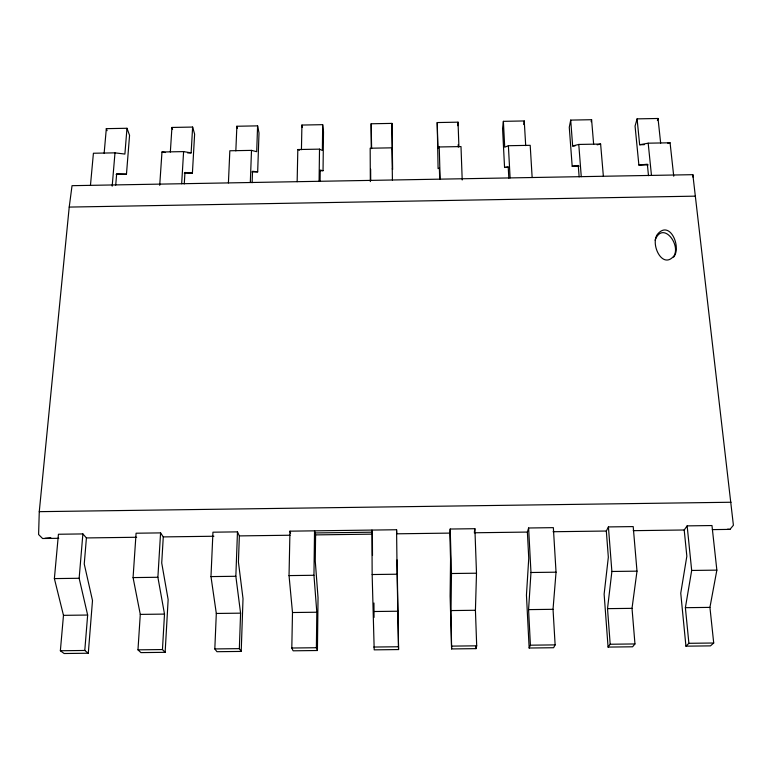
<?xml version="1.0" encoding="UTF-8"?>
<svg xmlns="http://www.w3.org/2000/svg" width="772" height="772" viewBox="0 0 772 772"><rect width="100%" height="100%" fill="white"/><g stroke="black" fill="none" stroke-linecap="round" stroke-linejoin="round"><path stroke-width="1.16" d="M317.417 650.516L316.385 647.727L316.81 612.225L313.953 575.275L314.532 530.837L315.594 534.89L315.265 561.012L318.035 597.711L317.417 650.516L293.109 650.806L291.806 648.017L292.492 612.524L289.037 575.594L289.954 531.165L396.576 529.746L396.76 533.809L449.806 533.105L450.201 529.032L474.886 528.704L476.498 573.2L475.427 610.266L476.691 645.826L476.006 648.644L451.601 648.934L450.115 596.061L450.558 559.256L449.806 533.105M319.087 181.314L319.512 149.141L297.818 149.536L297.152 181.7M320.081 181.497L320.226 170.072L323.043 170.699L323.497 131.771L322.677 124.668L301.92 125.054L301.437 149.7M322.677 124.668L322.368 150.492L319.512 149.141M451.601 648.934L451.012 610.575L451.485 573.519L450.201 529.032M712.295 529.621L729.955 529.38L733.4 525.259L692.851 174.675L72.037 185.676L69.219 207.079L39.266 511.662L38.6 534.523L42.605 538.518L58.768 538.296M458.915 146.844L458.037 122.169L437.213 122.555L438.091 168.643L439.374 167.939L439.702 179.374M241.211 651.423L243.016 598.647L238.423 562.006L239.359 535.903L237.477 531.869L212.947 532.197L210.978 576.597L216.314 613.46L214.819 648.934L216.942 651.703L241.211 651.423L239.349 648.634L240.584 613.161L235.846 576.279L237.477 531.869M251.894 171.963L257.674 171.867L259.006 132.958L257.597 125.865L236.869 126.251L235.836 150.887M252.116 182.703L252.531 171.278L257.674 171.867M257.597 125.865L256.7 151.688L251.498 150.376L229.834 150.772L228.415 182.925M250.311 182.53L251.498 150.376M165.14 652.321L162.458 649.551L164.504 614.097L157.893 577.273L160.576 532.892L136.084 533.22L133.073 577.591L140.282 614.396L137.976 649.841L140.919 652.61L165.14 652.321L168.142 599.583L161.724 563L163.278 536.907L160.576 532.892M187.654 152.933L191.138 152.875L192.624 127.062L171.934 127.448L170.332 152.074M184.325 173.169L192.411 173.034L194.621 134.135L192.624 127.062M457.835 125.74L458.037 122.169M184.276 183.91L184.952 172.484L192.411 173.034M181.661 183.746L183.601 151.611L161.975 151.997L159.717 185.328M529.148 648.017L530.412 645.189L528.569 609.619L530.972 572.506L528.617 527.99L553.35 527.652L556.043 572.187L553.032 609.311L555.126 644.89L553.611 647.727L529.148 648.017L526.446 595.106L528.752 558.243L527.382 532.072L528.617 527.99M88.297 653.228L92.495 600.529L84.244 564.004L86.416 537.93L82.884 533.925L58.44 534.253L54.378 578.595L63.478 615.342L60.361 650.757L64.124 653.517L88.297 653.228L84.785 650.468L60.361 650.757M116.089 174.395L126.463 174.211L129.561 135.332L126.975 128.277L106.314 128.654L104.143 153.281M84.785 650.468L87.651 615.043L79.149 578.276L82.884 533.925M126.975 128.277L124.89 154.072L114.989 152.856L93.412 153.242L90.459 185.367M115.723 185.116L116.669 173.71L126.463 174.211M112.181 186.168L114.989 152.856M525.703 145.638L524.246 120.953L503.383 121.339L502.562 128.49L504.56 167.456L508.053 167.389M608.075 647.081L610.189 644.244L607.516 608.645L611.878 571.473L608.423 526.919L633.204 526.591L636.996 571.155L632.017 608.346L634.96 643.944L632.586 646.791L608.075 647.081L604.129 594.131L608.336 557.21L606.329 531.03L608.423 526.919M523.744 124.533L524.246 120.953M474.384 531.763L474.886 528.704M685.932 646.164L688.894 643.308L685.382 607.689L691.683 570.45L687.148 525.877L711.977 525.539L716.86 570.132L709.931 607.381L713.714 643.008L710.481 645.874L685.932 646.164L680.75 593.176L686.839 556.197L684.204 529.988L687.148 525.877M674.458 255.04C680.064 243.074 662.347 220.985 655.11 240.217M593.649 144.403L591.603 119.708L570.711 120.094L569.273 127.264L572.187 166.25L579.183 166.125M591.14 121.754L591.603 119.708M660.658 143.187L658.034 118.483L637.093 118.869L635.067 126.058L638.878 165.054L648.219 164.89M657.397 120.538L658.034 118.483M673.589 257.153C681.85 247.387 669.874 219.19 657.416 234.341C650.082 244.232 662.637 270.48 674.226 255.551M462.206 179.972L461 146.574L439.229 146.97L437.946 148.407L437.213 122.555M532.149 177.541L530.2 145.319L508.391 145.715L504.714 147.191L503.383 121.339M570.711 120.094L572.65 145.966L578.778 144.441L600.626 144.046L603.366 176.277M597.181 144.818L600.626 144.046M504.56 167.456L508.217 166.713L508.816 178.149M637.093 118.869L639.65 144.75L648.191 143.187L670.077 142.791L673.734 176.228M667.751 143.187L670.077 142.791M572.187 166.25L578.257 165.459L579.135 176.904M44.94 538.267L50.798 537.65M638.878 165.054L647.341 164.224L648.499 175.678M371.274 148.436L371.149 123.771L391.944 123.395L392.62 169.454L392.282 168.779M391.944 123.395L392.263 149.228L391.915 147.828L370.174 148.224L370.328 181.594M572.65 145.966L574.995 145.918M639.65 144.75L644.35 144.663M319.569 170.757L323.043 170.699M69.219 207.079L695.504 196.146M39.266 511.662L731.074 502.244M314.522 532.96L372.403 532.188M86.416 537.93L136.663 537.264M163.278 536.907L213.883 536.241M239.359 535.903L290.098 535.228M315.594 534.89L372.393 534.137L372.49 555.512M474.22 532.777L527.382 532.072M553.022 531.734L606.329 531.03M633.204 530.673L684.204 529.988M54.378 578.595L79.149 578.276M133.073 577.591L157.893 577.273M210.978 576.597L235.846 576.279M289.037 575.594L313.953 575.275M372.152 574.532L397.117 574.214L398.564 649.561L374.198 649.85L372.152 574.532L371.95 530.074L372.393 534.137M451.485 573.519L476.498 573.2M530.972 572.506L556.043 572.187M611.878 571.473L636.996 571.155M691.683 570.45L716.86 570.132M63.478 615.342L87.651 615.043M140.282 614.396L164.504 614.097M216.314 613.46L240.584 613.161M292.492 612.524L316.81 612.225M373.6 611.52L397.966 611.221M451.012 610.575L475.427 610.266M528.569 609.619L553.032 609.311M607.516 608.645L632.017 608.346M685.382 607.689L709.931 607.381M137.976 649.841L162.458 649.551M214.819 648.934L239.349 648.634M291.806 648.017L316.385 647.727M373.773 647.042L398.4 646.753M452.016 646.116L476.691 645.826M530.412 645.189L555.126 644.89M610.189 644.244L634.96 643.944M688.894 643.308L713.714 643.008M727.62 529.187L729.955 529.38M161.975 151.997L165.526 152.538M183.601 151.611L191.138 152.875M297.818 149.536L299.613 150.202M106.314 128.654L107.105 130.671M289.954 531.165L290.61 533.191M171.934 127.448L172.561 129.464M236.869 126.251L237.332 128.277M301.92 125.054L302.257 127.419M648.191 143.187L651.471 175.418M578.778 144.441L581.268 176.663M371.149 123.771L371.622 148.591M692.851 174.675L692.976 177.077M508.391 145.715L510.099 177.927M458.182 144.654L458.259 147.018M475.928 646.241L476.006 648.644M439.229 146.97L440.146 179.172M397.078 559.951L398.564 649.561M391.915 147.828L392.427 180.214M396.576 529.746L397.117 574.214M373.957 603.009L374.034 617.426M370.647 169.165L370.705 180.6"/></g></svg>
